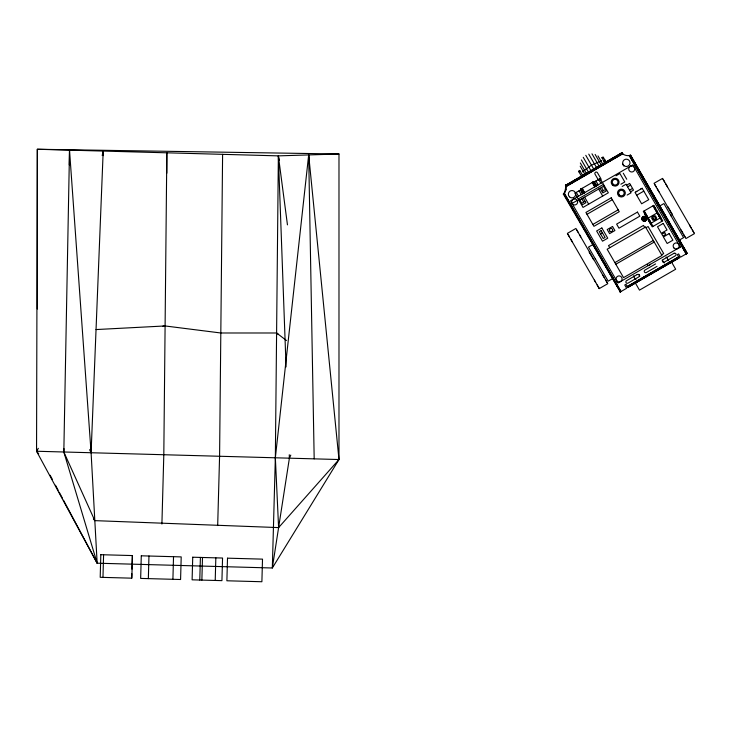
<?xml version="1.0" encoding="UTF-8"?>
<svg xmlns="http://www.w3.org/2000/svg" width="731" height="731" viewBox="0 0 731 731"><rect width="100%" height="100%" fill="white"/><g stroke="black" fill="none" stroke-linecap="round" stroke-linejoin="round"><path stroke-width="1.1" d="M644.276 216.385C641.781 224.527 649.283 220.15 645.455 216.705C642.083 214.75 640.374 221.109 644.276 221.1M38.734 453.85L36.55 451.246L37.327 149.261L338.983 153.994L338.983 459.534L272.325 567.996L97.159 563.199L36.55 451.246L38.341 448.331M103.153 155.63L103.199 151.07L102.212 155.511M222.599 154.342L219.583 456.263L217.683 525.571M69.326 164.932L69.518 150.147L91.101 452.736L97.159 563.199L63.506 500.223M69.518 150.147L63.825 451.996L97.159 563.199M102.97 577.38L103.592 554.774M131.681 578.166L131.808 573.643M131.927 569.129L132.302 555.56M148.347 578.623L148.96 556.017M161.907 524.036L163.808 454.728L166.832 152.816L166.832 173.21M172.909 579.299L173.53 556.693M199.782 580.039L200.404 557.424M201.875 580.094L202.496 557.488M215.216 580.46L215.837 557.854M103.199 151.07L91.101 452.736L89.593 449.675M63.999 448.633L63.825 451.996L94.829 520.636L278.602 527.599L338.983 459.534L308.674 154.935L275.349 457.789L272.325 567.996L289.394 458.173L289.266 454.755M646.551 218.13L646.25 219.885M566.013 189.128L565.584 190.709M643.664 221.027L644.888 216.467M642.668 217.134L642.074 218.158L646.551 219.355A2.357 2.357 0 0 1 642.613 220.415A2.357 2.357 0 0 1 643.664 216.467A2.357 2.357 0 0 1 646.551 219.355M289.394 458.173L290.792 455.111M645.455 216.705L643.097 220.789M642.604 220.415L645.966 217.244L646.323 217.564M582.406 171.849L591.47 165.169L601.787 160.665M620.308 291.934L563.345 194.09L564.423 192.865M622.584 153.684L565.858 186.643L564.56 193.386L563.336 194.09A8.836 8.836 0 0 0 566.086 186.679L565.757 185.071L566.059 186.524L622.666 153.848L621.56 152.852L622.666 153.848L621.971 152.615L621.56 152.852L622.666 153.848M593.755 181.635L596.121 186.058L593.755 181.635L580.652 189.21L583.183 193.532M601.896 157.668L603.121 156.955L605.953 161.862L604.729 162.565L601.951 157.75M578.943 171.876L580.167 171.164M602.317 158.38L603.541 157.677M603.724 160.829L604.948 160.116M603.769 160.902L604.994 160.199M585.549 173.64L582.589 175.349L579.756 170.451L578.532 171.155L581.364 176.061M565.401 185.4L621.99 152.66M565.492 185.555L622.063 152.779M565.556 185.665L622.172 152.971M565.62 185.784L622.245 153.099M565.703 185.921L622.319 153.227M565.785 186.058L622.41 153.373M565.867 186.213L622.492 153.519M581.264 188.854L583.566 193.304M596.816 185.656L594.595 181.818L595.966 181.032L598.177 184.87M602.28 182.503L600.069 178.656L598.698 179.451L600.919 183.289M594.595 181.818L600.069 178.656M596.231 185.994L593.673 181.69M616.032 175.787L619.915 173.539L624.786 181.973L620.902 184.212M578.157 199.006L603.486 184.376M572.017 203.465L577.243 200.44M578.979 200.422L604.309 185.802M602.317 191.303L604.455 190.069M582.598 202.688L584.773 201.436M622.191 186.451L626.074 184.203L631.045 192.81L627.161 195.058M626.631 185.153L629.647 183.408L633.521 190.115L630.497 191.86M627.591 186.834L630.615 185.089M586.993 214.311L612.322 199.691M629.528 190.179L632.553 188.434M636.061 191.778L636.811 191.348M640.393 189.283L641.133 188.854M636.692 195.232L643.81 191.12M592.85 224.444L618.17 209.824M600.535 233.856L602.381 232.787M644.55 213.553L645.363 213.077L644.13 210.948L651.175 223.147L660.02 218.039L652.984 205.84M654.208 207.969L655.031 207.494M592.585 244.748L588.501 247.105L608.174 281.179L612.258 278.822M659.828 205.923L663.912 203.565L683.586 237.639L679.501 239.996L630.579 155.264L628.98 155.593A8.836 8.836 0 0 1 622.785 153.939L622.52 153.72M645.181 214.649L646.003 214.183L647.227 216.303L646.405 216.778L645.181 214.649L646.003 214.183M654.848 209.075L655.661 208.6M656.072 211.195L656.895 210.729M642.001 218.743L642.229 219.921L646.25 217.61M647.045 217.884L647.867 217.409M656.712 212.301L657.525 211.826M648.233 218.057L657.087 212.949M648.269 220.004L649.091 219.538M657.937 214.421L658.759 213.955M650.773 224.335L651.586 223.86L653.048 226.4M661.253 218.286L660.44 218.752L661.902 221.292M645.957 227.752L648.077 226.519L663.702 253.584L661.573 254.808M614.89 262.621L653.295 240.453M615.822 264.238L654.218 242.062M599.274 288.599L607.772 283.692L575.882 228.465L567.384 233.372L599.274 288.599L597.136 284.898M677.692 248.558L680.305 247.051L632.845 164.85L570.509 200.842L617.96 283.043L680.305 247.051M655.579 263.937L644.952 270.077A1.416 1.416 0 0 0 644.44 272.005A1.416 1.416 0 0 0 646.368 272.526L656.995 266.395M627.253 286.497L678.651 256.828M627.344 286.653L678.743 256.983M627.436 286.808L678.825 257.138M627.518 286.945L678.907 257.275M627.591 287.082L678.989 257.413M627.664 287.201L679.117 257.641L627.774 287.402M619.943 292.135L626.641 288.27L624.758 284.999L625.983 284.295L627.874 287.566M627.819 287.466L679.263 257.888L677.372 254.626L678.606 253.913L680.488 257.184L687.186 253.319L679.702 240.353M580.642 189.21L583.155 193.541M565.757 185.071L566.059 186.524M630.232 166.366L630.963 166.065A3.015 3.015 0 0 1 634.663 169.756A3.015 3.015 0 0 1 629.61 171.109A3.015 3.015 0 0 1 630.963 166.065M643.134 216.769L644.87 216.54M645.418 220.716L644.276 221.027M642.074 219.337L646.478 218.158M629.784 155.465L630.579 155.264L629.126 155.575M162.858 326.2L165.096 325.953L220.817 332.989L276.601 332.989L286.497 340.527M96.044 329.562L165.096 325.953M338.983 153.994L278.365 155.867L37.327 149.261L37.327 309.021M646.633 218.743L641.919 218.743M36.55 451.246L338.983 459.534M643.682 220.945L642.302 219.885M642.302 217.61L646.323 219.921M276.601 332.989L278.365 334.35M645.418 216.769L645.966 217.244M642.604 217.08L645.948 220.415M93.367 518.9L94.829 520.636M663.108 179.333L694.45 233.628L685.952 238.534L683.814 234.834M669.084 208.755L667.988 206.846M669.651 209.733L670.263 210.793M670.875 211.853L672.31 214.329M654.61 184.239L685.413 237.593M630.542 155.292L687.094 253.365M630.414 155.365L686.939 253.465M630.223 155.475L686.829 253.52M630.104 155.548L686.711 253.593M629.967 155.621L686.573 253.666M629.83 155.703L686.436 253.748M629.674 155.794L686.281 253.84M629.181 155.566L686.126 253.931M622.593 164.064L623.689 165.974M623.26 173.201L626.75 179.241M671.159 261.396L675.672 269.227L639.479 290.125L634.965 282.294M643.097 216.705L645.455 220.789M644.742 227.524L643.508 225.404L608.539 245.589L609.764 247.718M597.995 155.904L602.728 164.1M595.135 154.424L600.809 164.256M591.973 153.812L598.981 165.946M588.766 154.122L596.615 167.71M602.371 182.448L608.347 192.801L583.018 207.421L574.913 193.185L580.387 190.023L582.598 193.861M585.778 155.319L593.919 169.409M603.486 186.268L606.209 190.983L602.81 192.947L600.087 188.232M601.485 187.428L603.367 190.7M583.247 157.302L591.096 170.899M598.662 189.055L602.7 196.063M581.383 159.925L588.391 172.059M593.481 181.8L595.957 186.158M595.847 186.213L593.344 181.873L595.692 186.304M593.024 182.065L595.527 186.405M592.832 182.174L595.336 186.506M592.64 182.284L595.144 186.624M592.43 182.403L594.933 186.743M592.22 182.522L594.732 186.862M580.332 162.967L586.006 172.799M580.186 166.184L584.919 174.38M582.178 188.324L584.681 192.664M581.967 188.443L584.48 192.783M581.766 188.561L584.27 192.902M581.574 188.671L584.078 193.011M581.383 188.781L583.886 193.121M581.209 188.881L583.694 193.231M580.926 189.046L583.375 193.413M584.626 197.16L588.665 204.168M579.016 190.809L581.236 194.656M583.192 197.991L585.915 202.706L582.516 204.662L579.793 199.947M581.803 198.795L583.685 202.058M576.284 192.39L578.495 196.237M564.259 193.075L621.012 291.523M564.25 193.569L620.857 291.614M564.094 193.651L620.701 291.706M563.948 193.733L620.555 291.788M563.82 193.816L620.427 291.861M591.58 256.225L589.223 252.131L589.542 252.679M592.192 257.275L593.627 259.761M691.243 228.072L689.534 225.111M664.698 182.092L662.56 178.391L654.062 183.298L656.2 186.999M665.767 183.947L667.476 186.908M692.312 229.927L693.911 232.686M657.27 188.854L658.978 191.814M681.036 230.018L682.745 232.979M670.674 215.279L670.994 215.819M684.362 248.412L684.709 249.024M685.422 250.249L685.751 250.824M647.794 185.089L648.406 186.149M653.459 194.894L654.071 195.954M595.262 258.811L595.573 259.359M576.43 229.406L578.02 232.166M579.528 234.77L580.798 236.972M602.856 275.185L604.135 277.387M605.633 279.991L607.233 282.751M567.932 234.313L569.522 237.072M571.03 239.677L572.3 241.879M594.358 280.092L595.637 282.294M50.147 475.232L52.285 479.234M55.492 485.229L58.16 490.227M59.229 492.228L62.437 498.222M644.888 221.027L643.664 216.467M279.26 160.336L278.365 155.867L275.349 457.789L278.602 527.599M287.457 224.865L278.365 155.867L286.068 366.916M314.184 458.858L308.674 154.935L308.747 160.637M650.033 264.147A1.416 1.416 0 0 1 647.392 264.85M600.553 180.173A1.416 1.416 0 0 0 600.781 178.465L597.474 172.744A1.416 1.416 0 0 0 595.546 172.233A1.416 1.416 0 0 0 595.025 174.161L598.333 179.881A1.416 1.416 0 0 0 598.552 180.173M668.143 260.784A3.015 3.015 0 0 0 668.253 259.998L666.736 257.385A3.015 3.015 0 0 0 666.014 257.084M664.452 262.913A3.015 3.015 0 0 1 662.213 259.998M635.933 279.379A3.015 3.015 0 0 1 635.202 279.078L633.695 276.464A3.015 3.015 0 0 1 633.795 275.678M638.848 274.326A3.015 3.015 0 0 1 639.735 276.464M100.823 554.701L100.202 577.307L131.836 578.175L132.457 555.569L100.823 554.701M141.284 555.807L140.663 578.413L180.584 579.509L181.206 556.903L141.284 555.807M192.728 557.214L192.107 579.82L221.932 580.642L222.553 558.036L192.728 557.214M227.505 558.173L226.884 580.779L261.89 581.739L262.511 559.133L227.505 558.173M642.302 218.213C645.071 227.094 649.174 211.926 642.302 218.213M642.668 218.313C644.925 225.559 648.269 213.178 642.668 218.313M643.134 218.441C644.578 222.937 646.643 215.27 643.134 218.441M643.682 218.587C644.44 220.908 645.482 216.961 643.682 218.587M652.856 215.837L651.586 218.039L652.856 220.25L655.396 220.25L656.676 218.048L655.405 215.846L652.856 215.837M611.244 197.809L585.915 212.438L593.928 226.327L619.258 211.698L611.244 197.809M642.156 188.26L635.038 192.372L641.626 203.785L648.744 199.673L642.156 188.26M601.851 227.962L596.624 230.978L602.518 241.193L607.744 238.178L601.851 227.962M601.138 230.63L599.283 231.69L603.23 238.525L605.085 237.465L601.138 230.63M612.541 226.473L607.223 229.543L609.59 233.628L614.899 230.557L612.541 226.473M637.459 212.091L616.626 224.115L618.983 228.2L639.817 216.175L637.459 212.091M653.797 205.365L643.317 211.414L652.235 226.866L662.715 220.817L653.797 205.365M649.722 220.634L648.909 221.109L650.133 223.229L650.955 222.763L649.731 220.634M659.389 215.06L658.576 215.526L659.801 217.655L660.623 217.18L659.389 215.06M645.555 227.058L607.15 249.225L623.552 277.634L661.957 255.466L645.555 227.058M663.245 223.439L657.507 226.756L661.281 233.29L667.019 229.982L663.245 223.439M664.689 232.568L661.82 234.222L662.862 236.04L665.731 234.377L664.689 232.568M669.13 233.637L663.392 236.954L667.165 243.487L672.904 240.179L669.13 233.637M637.194 274.554L626.568 280.686A1.416 1.416 0 0 0 626.056 282.623A1.416 1.416 0 0 0 627.984 283.135L638.611 277.003A1.416 1.416 0 0 0 639.122 275.075A1.416 1.416 0 0 0 637.194 274.554M673.964 253.328L663.337 259.459A1.416 1.416 0 0 0 662.816 261.396A1.416 1.416 0 0 0 664.753 261.908L675.371 255.777A1.416 1.416 0 0 0 675.892 253.849A1.416 1.416 0 0 0 673.964 253.328M572.492 204.086A3.015 3.015 0 0 0 577.545 202.734A3.015 3.015 0 0 0 573.853 199.033A3.015 3.015 0 0 0 572.492 204.086M616.937 281.051A3.015 3.015 0 0 0 621.98 279.699A3.015 3.015 0 0 0 618.289 275.998A3.015 3.015 0 0 0 616.937 281.051M674.046 248.083A3.015 3.015 0 0 0 679.099 246.722A3.015 3.015 0 0 0 675.398 243.03A3.015 3.015 0 0 0 674.046 248.083M612.359 184.952A3.911 3.911 0 0 0 618.91 183.198A3.911 3.911 0 0 0 614.113 178.401A3.911 3.911 0 0 0 612.359 184.952M618.636 195.826A3.911 3.911 0 0 0 625.188 194.062A3.911 3.911 0 0 0 620.391 189.274A3.911 3.911 0 0 0 618.636 195.826M610.083 231.325A1.608 1.608 0 0 0 612.651 230.256A1.608 1.608 0 0 0 610.449 228.565A1.608 1.608 0 0 0 610.083 231.325M619.44 195.013A2.778 2.778 0 0 0 624.082 193.77A2.778 2.778 0 0 0 620.683 190.371A2.778 2.778 0 0 0 619.44 195.013M613.099 184.212A2.869 2.869 0 0 0 617.896 182.933A2.869 2.869 0 0 0 614.387 179.415A2.869 2.869 0 0 0 613.099 184.212M623.744 165.434A3.682 3.682 0 0 0 629.894 163.79A3.682 3.682 0 0 0 625.389 159.285A3.682 3.682 0 0 0 623.744 165.434M569.412 196.803A3.682 3.682 0 0 0 575.562 195.159A3.682 3.682 0 0 0 571.057 190.654A3.682 3.682 0 0 0 569.412 196.803M653.514 219.108A1.224 1.224 0 0 0 655.36 218.048A1.224 1.224 0 0 0 653.514 216.979A1.224 1.224 0 0 0 653.514 219.108"/></g></svg>
